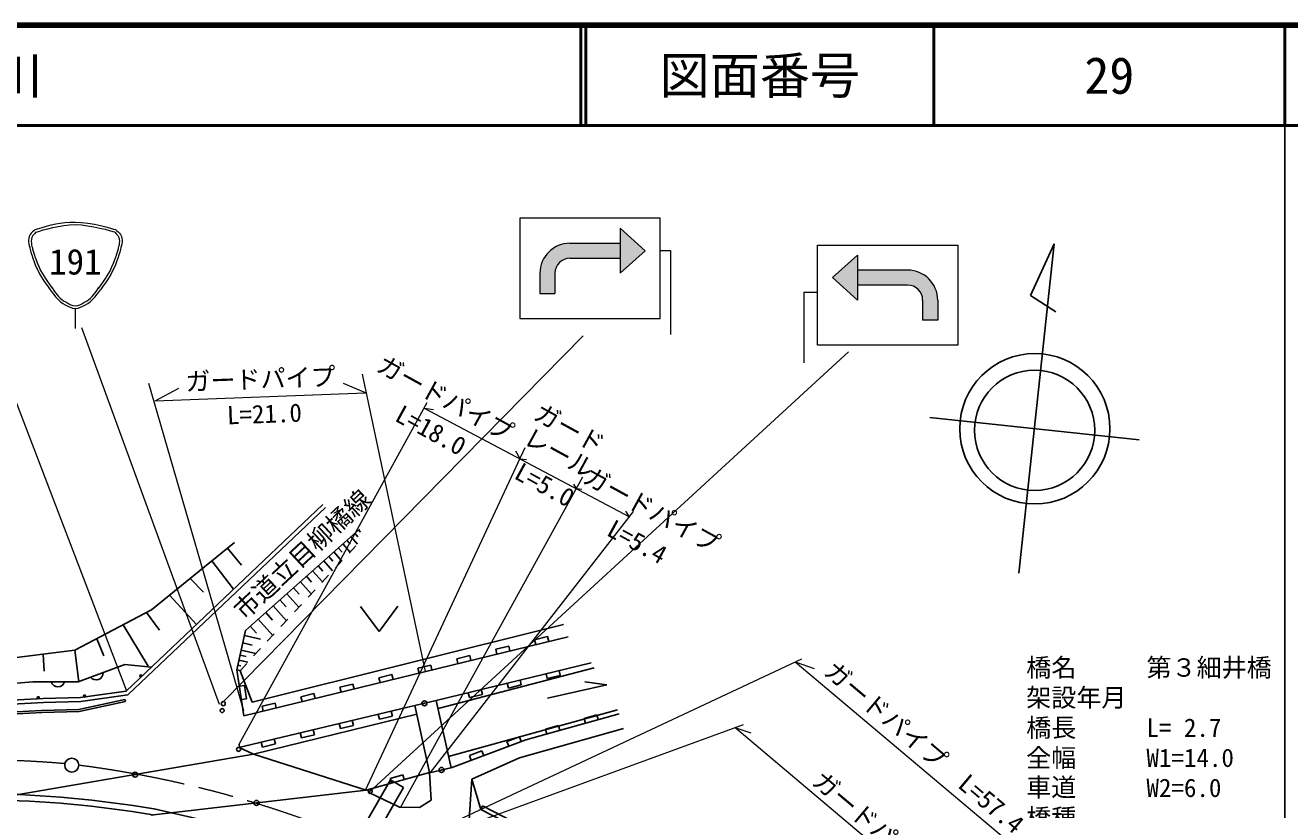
# Model space of a CAD drawing. Units: millimetres, scale not verified. Extents: x 40000 to 680000, y 20000 to 380000.
# Drawn here: x 453321 to 579500, y 301760 to 380000 of the extents above; entities that cross this region are included whole.
import ezdxf
from ezdxf.enums import TextEntityAlignment as Align

# ---------------------------------------------------------------- set-up
doc = ezdxf.new("R2010")
doc.units = ezdxf.units.MM
doc.header["$LTSCALE"] = 1000
doc.header["$PDMODE"] = 32
doc.header["$PDSIZE"] = 500
doc.linetypes.add('CHAIN', pattern=[18.5, 12, -1.5, 3.5, -1.5])
for name, color, linetype, lineweight in [('M-BGD', 7, 'Continuous', 25), ('M-BMK', 2, 'CHAIN', 13), ('M-BMK-SRVR', 3, 'Continuous', 25), ('M-STR-HTXT', 7, 'Continuous', 13), ('M-TTL', 2, 'Continuous', 13), ('M-TTL-BAND', 7, 'Continuous', 25), ('M-TTL-LINE', 7, 'Continuous', 50), ('M-TTL-TXT', 7, 'Continuous', 50)]:
    doc.layers.add(name, color=color, linetype=linetype, lineweight=lineweight)
doc.layers.add('M-OTRS', color=6, linetype='Continuous')
doc.styles.add('ＭＳ ゴシック', font='')
doc.styles.get('ＭＳ ゴシック').set_extended_font_data('MS Gothic')

msp = doc.modelspace()

# ---------------------------------------------------------------- hatches: boundary and pattern name
at = {"layer": 'M-STR-HTXT'}
for points in [[(512675, 358265), (512675, 359765), (515175, 357515), (512675, 355265), (512675, 356765)], [(507675, 358265), (512675, 358265), (512675, 356765), (507675, 356765, 0.41421), (506175, 355265), (506175, 353265), (504675, 353265), (504675, 355265, -0.41421)], [(536371, 355582), (536371, 357082), (533871, 354832), (536371, 352582), (536371, 354082)], [(541371, 355582), (536371, 355582), (536371, 354082), (541371, 354082, -0.41421), (542871, 352582), (542871, 350582), (544371, 350582), (544371, 352582, 0.41421)]]:
    msp.add_hatch(color=256, dxfattribs=at).paths.add_polyline_path(points)

# ---------------------------------------------------------------- linework, layer by layer
at = {"layer": 'M-BGD'}
for p, q in [((552484, 325345), (555991, 358188)), ((555991, 358188), (553625, 353038)), ((553625, 353038), (556148, 351415)), ((543583, 340878), (564464, 338648)), ((463384, 313588), (483014, 332197)), ((463566, 313210), (483289, 331906)), ((475301, 319649), (486661, 329747)), ((486194, 329331), (486506, 328980)), ((486567, 329664), (486762, 329445)), ((465923, 321700), (474207, 328406)), ((485003, 328273), (485729, 327456)), ((485412, 328636), (485757, 328247)), ((485633, 327353), (486314, 328086)), ((485820, 328999), (486476, 328261)), ((473507, 327839), (474887, 326138)), ((483599, 327025), (484022, 326549)), ((484099, 327470), (484903, 326566)), ((484551, 327871), (484934, 327441)), ((471951, 326580), (474100, 323747)), ((481992, 325597), (482976, 324490)), ((482546, 326089), (483014, 325562)), ((483099, 326580), (483988, 325580)), ((484273, 325887), (484953, 326620)), ((469789, 324829), (471100, 323456)), ((480767, 324508), (481856, 323283)), ((481380, 325052), (481898, 324469)), ((482912, 324421), (483593, 325154)), ((467721, 323156), (470403, 320242)), ((479412, 323303), (480617, 321948)), ((480090, 323905), (480663, 323260)), ((481552, 322955), (482232, 323688)), ((478057, 322098), (479377, 320613)), ((478734, 322701), (479366, 321990)), ((480191, 321489), (480872, 322222)), ((486762, 322038), (488650, 319548)), ((488650, 319548), (490512, 322058)), ((458271, 317677), (465923, 321700)), ((465420, 321436), (466722, 319669)), ((476571, 320778), (478019, 319149)), ((477314, 321438), (478006, 320659)), ((478831, 320023), (479511, 320756)), ((463077, 320204), (465578, 316079)), ((474433, 315705), (475301, 319649)), ((475756, 320054), (476379, 319352)), ((507015, 320241), (475972, 312470)), ((477470, 318558), (478150, 319291)), ((460446, 318820), (461160, 317105)), ((475025, 318394), (475977, 318184)), ((507488, 319018), (475143, 311129)), ((475187, 319129), (476788, 318777)), ((501560, 318087), (500265, 317771)), ((501679, 317601), (501560, 318087)), ((505446, 319035), (504151, 318719)), ((504151, 318719), (504269, 318233)), ((505565, 318549), (505446, 319035)), ((450855, 316730), (458271, 317677)), ((455120, 317275), (455204, 315567)), ((458271, 317677), (458671, 314521)), ((474756, 317170), (475348, 317039)), ((474863, 317658), (476335, 317334)), ((476110, 317092), (476790, 317825)), ((497674, 317139), (496379, 316823)), ((496379, 316823), (496497, 316337)), ((497792, 316653), (497674, 317139)), ((500265, 317771), (500383, 317285)), ((458587, 314521), (463241, 316257)), ((463241, 316257), (465906, 315978)), ((475143, 311129), (474433, 315705)), ((474433, 315705), (474756, 315634)), ((474541, 316193), (474846, 316126)), ((474648, 316681), (475545, 316484)), ((474749, 315626), (475429, 316359)), ((475972, 312470), (474749, 315626)), ((493788, 316191), (492493, 315875)), ((492493, 315875), (492611, 315389)), ((493906, 315705), (493788, 316191)), ((494335, 312653), (509776, 316415)), ((494509, 311858), (510091, 315902)), ((506708, 315153), (506589, 315638)), ((446201, 313890), (454090, 314521)), ((454090, 314521), (458587, 314521)), ((486016, 314296), (484720, 313980)), ((486134, 313810), (486016, 314296)), ((489902, 315243), (488606, 314927)), ((488606, 314927), (488725, 314442)), ((490020, 314758), (489902, 315243)), ((501408, 314376), (501526, 313890)), ((501526, 313890), (502821, 314206)), ((502821, 314206), (502703, 314692)), ((505294, 315323), (505412, 314837)), ((505412, 314837), (506708, 315153)), ((505447, 312870), (511363, 314211)), ((511363, 314211), (509154, 314526)), ((458841, 312939), (463384, 313588)), ((458873, 312539), (463566, 313210)), ((475180, 314152), (474686, 314076)), ((475385, 312835), (475180, 314152)), ((482130, 313348), (480834, 313032)), ((480834, 313032), (480953, 312546)), ((482248, 312862), (482130, 313348)), ((484720, 313980), (484839, 313494)), ((497521, 313429), (497640, 312944)), ((497640, 312944), (498935, 313259)), ((498935, 313259), (498817, 313745)), ((458667, 311755), (463263, 312737)), ((458690, 311556), (463305, 312542)), ((463305, 312542), (463263, 312737)), ((474512, 307934), (492196, 312138)), ((474891, 312758), (475385, 312835)), ((478244, 312400), (476948, 312084)), ((476948, 312084), (477067, 311598)), ((478362, 311914), (478244, 312400)), ((492196, 312138), (494333, 312653)), ((492196, 312138), (493659, 305456)), ((494335, 312653), (495808, 305927)), ((512418, 311721), (495556, 307075)), ((476094, 307298), (492382, 311286)), ((486064, 310166), (485948, 310653)), ((488543, 311270), (488658, 310783)), ((488658, 310783), (489956, 311092)), ((489956, 311092), (489840, 311578)), ((512576, 311326), (503267, 308723)), ((510371, 311229), (509087, 310870)), ((509087, 310870), (509222, 310388)), ((510506, 310747), (510371, 311229)), ((480760, 309419), (480875, 308933)), ((480875, 308933), (482172, 309241)), ((482172, 309241), (482057, 309728)), ((484651, 310344), (484767, 309858)), ((484767, 309858), (486064, 310166)), ((502646, 306933), (513020, 309852)), ((506519, 310152), (505235, 309792)), ((505235, 309792), (505370, 309311)), ((506654, 309670), (506519, 310152)), ((474655, 308299), (474706, 307952)), ((476094, 307298), (474666, 307971)), ((476868, 308494), (476984, 308008)), ((476984, 308008), (478281, 308316)), ((478281, 308316), (478165, 308803)), ((503267, 308723), (495808, 305927)), ((502639, 309021), (501391, 308553)), ((501391, 308553), (501566, 308085)), ((502815, 308553), (502639, 309021)), ((449627, 302762), (476094, 307298)), ((476094, 307298), (487335, 303709)), ((498894, 307618), (497645, 307150)), ((497645, 307150), (497821, 306681)), ((497873, 304803), (502646, 306933)), ((499069, 307149), (498894, 307618)), ((493659, 305456), (487335, 303709)), ((493648, 305454), (495797, 305925)), ((493659, 305456), (493815, 302720)), ((489781, 304734), (481340, 290219)), ((491006, 305242), (489721, 304887)), ((489721, 304887), (489854, 304405)), ((489781, 304734), (491078, 303980)), ((491140, 304760), (491006, 305242)), ((497592, 300235), (497873, 304803)), ((498776, 301773), (497873, 304803)), ((487335, 303709), (465838, 301224)), ((491078, 303980), (482637, 289465)), ((490660, 302010), (487617, 303461)), ((466171, 301847), (470795, 300773)), ((492672, 301971), (490660, 302010)), ((493815, 302720), (492672, 301971)), ((498958, 302130), (498776, 301773)), ((498776, 301773), (513370, 294318)), ((498958, 302130), (513587, 294657))]:
    msp.add_line(p, q, dxfattribs=at)
for centre, radius in [((554065, 339759), 7500), ((554040, 339603), 6000), ((464839, 315103), 100), ((454622, 312934), 100), ((459237, 313101), 100), ((472969, 311652), 200), ((473082, 312337), 200), ((474601, 307781), 200), ((487741, 303585), 200)]:
    msp.add_circle(centre, radius, dxfattribs=at)
for centre, radius, start, end in [((460387, 315400), 694, 216.70975, 4.18934), ((456581, 314716), 694, 196.2602, 343.7398), ((461268, 148151), 164806, 90.84361, 104.70073), ((461876, 136051), 175733, 91.0461, 103.97644), ((461268, 148151), 164406, 90.83474, 104.70073), ((461876, 136051), 175533, 91.03981, 103.97576), ((447396, 187782), 115602, 80.6726, 88.88887), ((447396, 187782), 115002, 80.6726, 88.88887)]:
    msp.add_arc(centre, radius, start, end, dxfattribs=at)
at = {"layer": 'M-BMK'}
for centre, radius, start, end in [((448512, 206476), 100255, 84.98594, 106.19736), ((445056, 199898), 107163, 47.31653, 82.70738)]:
    msp.add_arc(centre, radius, start, end, dxfattribs=at)
at = {"layer": 'M-BMK-SRVR'}
msp.add_circle((457959, 306203), 700, dxfattribs=at)
at = {"layer": 'M-OTRS'}
for p in [(493155, 312368), (464279, 305255), (494857, 305723), (476395, 302438)]:
    msp.add_point(p, dxfattribs=at)
at = {"layer": 'M-STR-HTXT'}
for p, q in [((502675, 360765), (502675, 352155)), ((516675, 360765), (502675, 360765)), ((512675, 359765), (512675, 355265)), ((512675, 359765), (515175, 357515)), ((516675, 350765), (516675, 360765)), ((507675, 358265), (512675, 358265)), ((515175, 357515), (512675, 355265)), ((516675, 357521), (517694, 357521)), ((517694, 357521), (517694, 349159)), ((532371, 358082), (546371, 358082)), ((532371, 348082), (532371, 358082)), ((546371, 358082), (546371, 349473)), ((507675, 356765), (512675, 356765)), ((536371, 357082), (533871, 354832)), ((536371, 357082), (536371, 352582)), ((504675, 355265), (504675, 353265)), ((506175, 355265), (506175, 353265)), ((533871, 354832), (536371, 352582)), ((541371, 355582), (536371, 355582)), ((531026, 353379), (532371, 353379)), ((531026, 353379), (531026, 346319)), ((541371, 354082), (536371, 354082)), ((502675, 352148), (502675, 350765)), ((504675, 353265), (506175, 353265)), ((542871, 352582), (542871, 350582)), ((544371, 352582), (544371, 350582)), ((458315, 351765), (458315, 349765)), ((472688, 312258), (458961, 349809)), ((502675, 350765), (516675, 350765)), ((544371, 350582), (542871, 350582)), ((473087, 312568), (508977, 349020)), ((546371, 349466), (546371, 348082)), ((487617, 303461), (535484, 347443)), ((546371, 348082), (532371, 348082)), ((463453, 313585), (451462, 344982)), ((493273, 315557), (486962, 345219)), ((475129, 311612), (465662, 344272)), ((466293, 342537), (468660, 343799)), ((466293, 342537), (487278, 343326)), ((487278, 343326), (485069, 344272)), ((474655, 308299), (493431, 342379)), ((493115, 341827), (513624, 330983)), ((493124, 341822), (494062, 341689)), ((487278, 303723), (503213, 337882)), ((502691, 336764), (502266, 337527)), ((502691, 336764), (503331, 336699)), ((490749, 301988), (508972, 334963)), ((508322, 333787), (508065, 334214)), ((508322, 333787), (508873, 333721)), ((493746, 305459), (514021, 331492)), ((513624, 330983), (513252, 331532)), ((494851, 299937), (530824, 316819)), ((530153, 316504), (559403, 291895)), ((530153, 316504), (532047, 315853)), ((497770, 300331), (524986, 310271)), ((552544, 286036), (524116, 309953)), ((524116, 309953), (525736, 309423))]:
    msp.add_line(p, q, dxfattribs=at)
for centre, radius, start, end in [((507675, 355265), 3000, 90, 180), ((507675, 355265), 1500, 90, 180), ((541371, 352582), 3000, 360, 90), ((541371, 352582), 1500, 360, 90)]:
    msp.add_arc(centre, radius, start, end, dxfattribs=at)
for points, knots in [([(454315, 359621), (454079, 359474), (453966, 359352), (453815, 359121), (453494, 358631), (453681, 358196), (453815, 357621)], [0, 0, 0, 0, 1, 1, 1, 2, 2, 2, 2]), ([(454315, 359621), (456015, 360150), (456726, 360376), (458315, 360370), (459905, 360363), (462077, 359694), (462315, 359621)], [0, 0, 0, 0, 1, 1, 1, 2, 2, 2, 2]), ([(454413, 359382), (455150, 359612), (456764, 360115), (458315, 360115), (459865, 360115), (461979, 359463), (462217, 359390)], [0, 0, 0, 0, 1, 1, 1, 2, 2, 2, 2]), ([(462315, 359621), (462552, 359474), (462664, 359352), (462815, 359121), (463136, 358631), (462950, 358196), (462815, 357621)], [0, 0, 0, 0, 1, 1, 1, 2, 2, 2, 2]), ([(454409, 359386), (454354, 359338), (454175, 359181), (454065, 359018), (453777, 358591), (453997, 357879), (454052, 357700)], [0, 0, 0, 0, 1, 1, 1, 2, 2, 2, 2]), ([(462219, 359390), (462274, 359341), (462454, 359182), (462565, 359018), (462853, 358590), (462632, 357877), (462577, 357699)], [0, 0, 0, 0, 1, 1, 1, 2, 2, 2, 2]), ([(453815, 357621), (453995, 356922), (454083, 356693), (454315, 356121), (454744, 355066), (455053, 354712), (455815, 353621)], [0, 0, 0, 0, 1, 1, 1, 2, 2, 2, 2]), ([(454052, 357700), (454229, 357014), (454315, 356789), (454544, 356226), (454968, 355181), (455274, 354830), (456030, 353750)], [0, 0, 0, 0, 1, 1, 1, 2, 2, 2, 2]), ([(462578, 357700), (462401, 357014), (462315, 356789), (462087, 356226), (461662, 355181), (461356, 354830), (460601, 353750)], [0, 0, 0, 0, 1, 1, 1, 2, 2, 2, 2]), ([(462815, 357621), (462635, 356922), (462548, 356693), (462315, 356121), (461886, 355066), (461577, 354712), (460815, 353621)], [0, 0, 0, 0, 1, 1, 1, 2, 2, 2, 2]), ([(455815, 353621), (456365, 352895), (456574, 352492), (457315, 352121), (457686, 351936), (457900, 351765), (458315, 351765), (458730, 351765), (458944, 351936), (459315, 352121), (460056, 352492), (460266, 352895), (460815, 353621)], [0, 0, 0, 0, 1, 1, 1, 2, 2, 2, 3, 3, 3, 4, 4, 4, 4]), ([(455992, 353798), (456527, 353091), (456727, 352691), (457452, 352338), (457774, 352181), (457957, 352030), (458315, 352030), (458673, 352030), (458856, 352181), (459178, 352338), (459903, 352691), (460103, 353091), (460638, 353798)], [0, 0, 0, 0, 1, 1, 1, 2, 2, 2, 3, 3, 3, 4, 4, 4, 4])]:
    msp.add_open_spline(points, degree=3, knots=knots, dxfattribs=at)
at = {"layer": 'M-TTL', "lineweight": 140}
msp.add_line((680000, 380000), (40000, 380000), dxfattribs=at)
at = {"layer": 'M-TTL-BAND'}
msp.add_line((579000, 20000), (579000, 370000), dxfattribs=at)
at = {"layer": 'M-TTL-LINE'}
for p, q in [((508747, 380000), (508747, 370000)), ((509247, 380000), (509247, 370000)), ((543997, 380000), (543997, 370000)), ((579000, 380000), (579000, 370000)), ((40000, 370000), (680000, 370000))]:
    msp.add_line(p, q, dxfattribs=at)

# ---------------------------------------------------------------- texts
at = {"layer": 'M-BGD', "style": 'ＭＳ ゴシック'}
msp.add_text('市道立目柳橘線', height=1833, rotation=42.938, dxfattribs=at).set_placement((475539, 320207), align=Align.BOTTOM_LEFT)
at = {"layer": 'M-STR-HTXT', "style": 'ＭＳ ゴシック'}
msp.add_text('191', height=2566, dxfattribs=at).set_placement((458315, 354371), align=Align.BOTTOM_CENTER)
for s, rotation, p in [('ガードパイプ', 2.09, (476845, 343261)), ('ガードパイプ', 331.266, (494542, 341520)), ('L=21.0', 2.09, (477236, 339779)), ('L=18.0', 331.266, (493094, 338330)), ('ガード', 331.266, (506927, 338522)), ('レール', 331.266, (505902, 336077)), ('L=5.0', 331.266, (504454, 332887)), ('ガードパイプ', 331.266, (515132, 330397)), ('L=5.4', 331.266, (513684, 327207)), ('ガードパイプ\u3000L=57.4', 319.844, (542087, 306882)), ('ガードパイプ\u3000L=58.0', 319.844, (540904, 295916))]:
    msp.add_text(s, height=1833, rotation=rotation, dxfattribs=at).set_placement(p, align=Align.BOTTOM_CENTER)
for s, p in [('橋名', (553204, 314475)), ('第３細井橋', (565204, 314475)), ('架設年月', (553204, 311475)), ('橋長', (553204, 308475)), ('L= 2.7', (565204, 308475)), ('全幅', (553204, 305475)), ('W1=14.0', (565204, 305475)), ('車道', (553204, 302535)), ('W2=6.0', (565204, 302475)), ('橋種', (553204, 299475))]:
    msp.add_text(s, height=1833, dxfattribs=at).set_placement(p, align=Align.BOTTOM_LEFT)
at = {"layer": 'M-TTL-TXT', "style": 'ＭＳ ゴシック'}
msp.add_text('下関市豊北町大字阿川', height=3666, dxfattribs=at).set_placement((405024, 375000), align=Align.MIDDLE_LEFT)
for s, p in [('図面番号', (526622, 375000)), ('29', (561497, 375000))]:
    msp.add_text(s, height=3666, dxfattribs=at).set_placement(p, align=Align.MIDDLE_CENTER)

doc.saveas('drawing.dxf')
